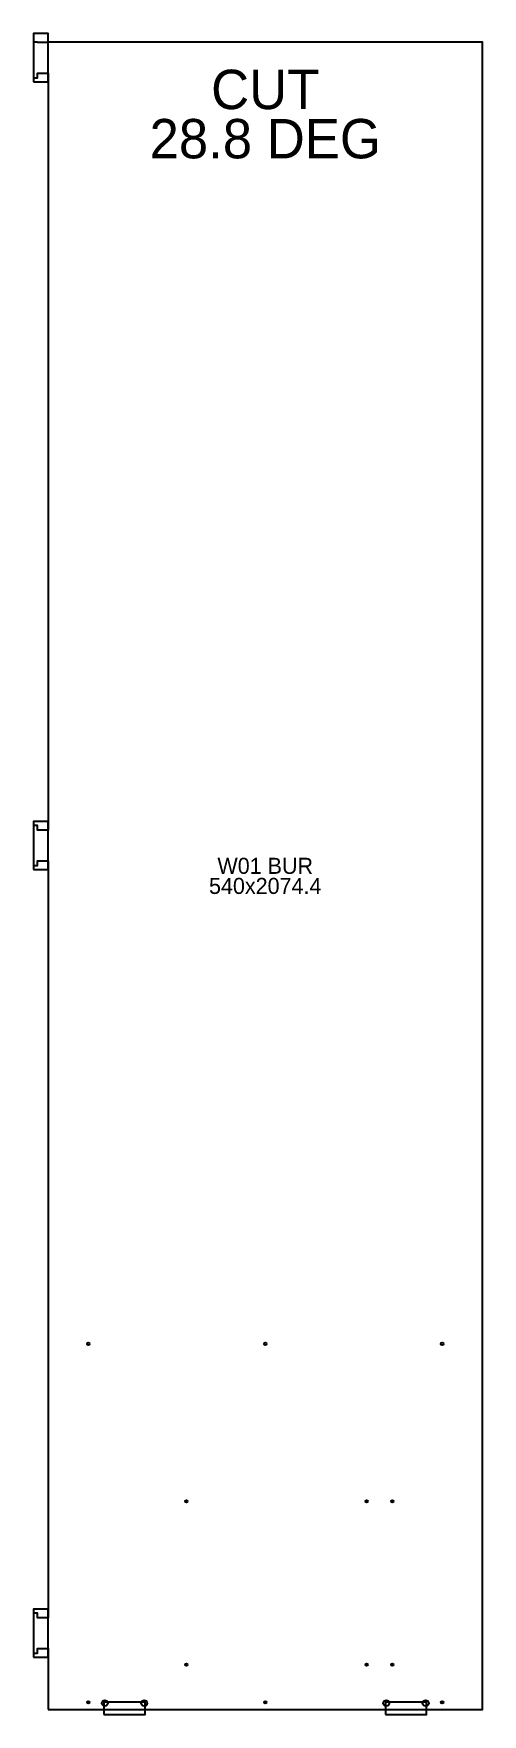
# Model space of a CAD drawing. Extents: x -18 to 540, y -6 to 2085.
import ezdxf
from ezdxf.enums import TextEntityAlignment as Align

# ---------------------------------------------------------------- set-up
doc = ezdxf.new("R2010")
doc.units = 0
for name, color, linetype in [('OUTLINE', 7, 'CONTINUOUS'), ('PUZZLE_DOG_BONES', 2, 'CONTINUOUS'), ('PUZZLE_HOLES_7_5MM', 3, 'CONTINUOUS'), ('PUZZLE_SOCKET', 1, 'CONTINUOUS'), ('RUNNERS_3MM', 5, 'CONTINUOUS'), ('SCREWS_3MM', 4, 'CONTINUOUS'), ('UNIT_NUMBER', 94, 'CONTINUOUS')]:
    doc.layers.add(name, color=color, linetype=linetype)

msp = doc.modelspace()

# ---------------------------------------------------------------- linework, layer by layer
at = {"layer": 'OUTLINE'}
msp.add_lwpolyline([(0, 0), (540, 0), (540, 2074.3571), (0, 2074.3571), (0, 2074), (-13, 2074), (-13, 2074.3571), (-18, 2074.3571), (-18, 2030), (-13, 2030), (-13, 2036), (0, 2036), (0, 2030), (0, 1100), (0, 1094), (-13, 1094), (-13, 1100), (-18, 1100), (-18, 1050), (-13, 1050), (-13, 1056), (0, 1056), (0, 1050), (0, 120), (0, 114), (-13, 114), (-13, 120), (-18, 120), (-18, 70), (-13, 70), (-13, 76), (0, 76), (0, 70)], close=True, dxfattribs=at)
at = {"layer": 'PUZZLE_DOG_BONES'}
for points in [[(-18, 2025), (0, 2025), (0, 2085), (-18, 2085)], [(-18, 1045), (0, 1045), (0, 1105), (-18, 1105)], [(-18, 65), (0, 65), (0, 125), (-18, 125)]]:
    msp.add_lwpolyline(points, close=True, dxfattribs=at)
at = {"layer": 'PUZZLE_HOLES_7_5MM'}
for centre in [(70.5, 8), (119.5, 8), (420.5, 8), (469.5, 8)]:
    msp.add_circle(centre, 3.75, dxfattribs=at)
at = {"layer": 'PUZZLE_SOCKET'}
for points in [[(69.5, -6), (120.5, -6), (120.5, 9), (69.5, 9)], [(419.5, -6), (470.5, -6), (470.5, 9), (419.5, 9)]]:
    msp.add_lwpolyline(points, close=True, dxfattribs=at)
at = {"layer": 'RUNNERS_3MM'}
for centre in [(172, 259), (396, 259), (428, 259), (172, 56), (396, 56), (428, 56)]:
    msp.add_circle(centre, 1.5, dxfattribs=at)
at = {"layer": 'SCREWS_3MM'}
for centre in [(50, 455), (270, 455), (490, 455), (50, 9), (270, 9), (490, 9)]:
    msp.add_circle(centre, 1.5, dxfattribs=at)

# ---------------------------------------------------------------- texts
at = {"layer": 'UNIT_NUMBER'}
for s, height, p in [('CUT', 49, (270, 2015.5571)), ('28.8 DEG', 49, (270, 1954.3071)), ('W01 BUR', 20, (270, 1049.6786)), ('540x2074.4', 20, (270, 1024.6786))]:
    msp.add_text(s, height=height, dxfattribs=at).set_placement(p, align=Align.MIDDLE_CENTER)

doc.saveas('drawing.dxf')
